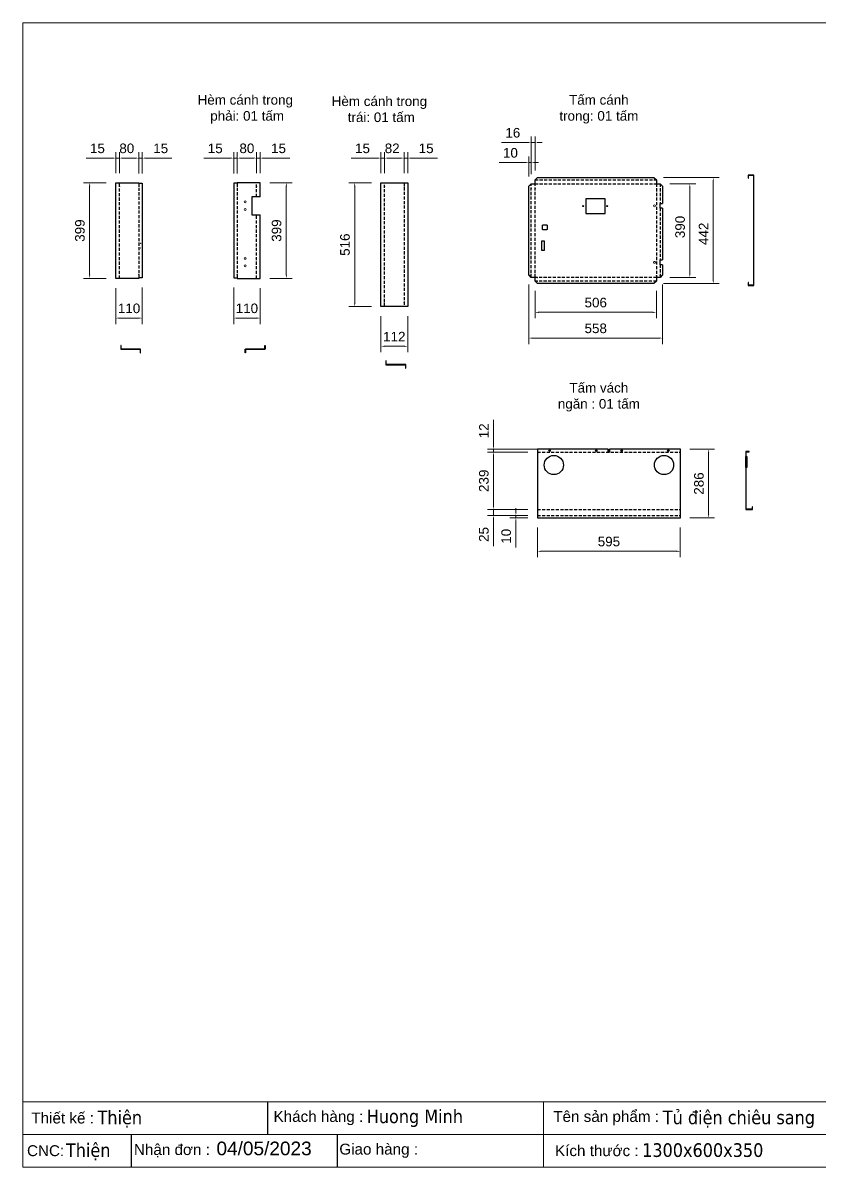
# Model space of a CAD drawing. Header units: millimetres. Extents: x 0 to 6743, y 0 to 4768.
# Drawn here: x 0 to 3318, y 0 to 4768 of the extents above; entities that cross this region are included whole.
import ezdxf
from ezdxf.enums import TextEntityAlignment as Align

# ---------------------------------------------------------------- set-up
doc = ezdxf.new("R2010")
doc.units = ezdxf.units.MM
doc.linetypes.add('HIDDENX2', pattern=[19.05, 12.7, -6.35])
doc.layers.add('0 KHUNG KT01', color=7, linetype='Continuous')
doc.layers.add('DIM', color=253, linetype='Continuous')
doc.layers.add('0 TĂNG CỨNG', color=7, linetype='Continuous', lineweight=15)
doc.styles.add('Arial', font='arial.ttf')
doc.styles.add('Tahoma (Input Text)', font='tahoma.ttf')
doc.dimstyles.new('Thiện Dim-40', dxfattribs={"dimtxt": 40, "dimasz": 15, "dimexe": 25, "dimexo": 40, "dimgap": 20, "dimtad": 1, "dimdec": 0, "dimtxsty": 'Arial', "dimcen": 15, "dimclrd": 5, "dimclre": 5, "dimclrt": 3, "dimazin": 3, "dimtfac": 1, "dimtdec": 0, "dimtmove": 0, "dimatfit": 3, "dimldrblk": 'OBLIQUE', "dimlwd": 9, "dimlwe": 9})

# ---------------------------------------------------------------- blocks, each defined once
blk = doc.blocks.new('KHUNG KT1')
at = {"color": 7}
for p, q in [((7128, -4752), (0, -4752)), ((2294.1, -4752), (2294.1, -5040)), ((4848, -4896), (0, -4896))]:
    blk.add_line(p, q, dxfattribs=at)
blk.add_lwpolyline([(0, 0), (7128, 0), (7128, -5040), (0, -5040)], close=True, dxfattribs=at)
at = {"layer": '0 KHUNG KT01'}
for p, q in [((1077.9, -4752), (1077.9, -4896)), ((476.3, -4896), (476.3, -5040)), ((1385.1, -4896), (1385.1, -5040))]:
    blk.add_line(p, q, dxfattribs=at)
at = {"color": 2, "char_height": 48, "width": 2202.321, "attachment_point": 4, "style": 'Arial'}
for s, insert in [('  Tên sản phẩm :', (2299.1, -4824)), ('  Thiết kế :', (0, -4824)), ('  Khách hàng :', (1066.9, -4824)), ('  Nhận đơn :', (451.9, -4968)), ('  Giao hàng :', (1356.7, -4968)), ('CNC:', (18.2, -4968)), ('  Kích thước :', (2307, -4968))]:
    blk.add_mtext(s, dxfattribs=dict(at, insert=insert))
at = {"color": 1, "style": 'Tahoma (Input Text)', "flags": 8}
for tag, p in [('#03', (1514.7, -4846.3)), ('#01', (328.9, -4851.1)), ('#05', (2819, -4851.1)), ('#07', (4424, -4851.1)), ('#09', (5172.9, -4851.1)), ('#02', (189.8, -4995.1)), ('#04', (1755.3, -4995.1)), ('#06', (2727.8, -4995.1)), ('#08', (4382.7, -4995.1)), ('#10', (5172.9, -4995.1))]:
    blk.add_attdef(tag, p, '', height=60, dxfattribs=at)
blk.add_attdef('#11', text='', height=60, dxfattribs=at).set_placement((6996, -4961.6), align=Align.CENTER)
at = {"layer": '0 TĂNG CỨNG', "color": 1, "style": 'Arial'}
blk.add_attdef('#12', (852.8, -4987.6), '', height=60, dxfattribs=at)
blk = doc.blocks.new('*D23')
at = {"color": 5, "lineweight": 9, "transparency": 16777216}
for p, q in [((863.5, 4204.2), (754.7, 4204.2)), ((878.5, 4139.7), (878.5, 4229.2)), ((893.5, 4204.2), (878.5, 4204.2)), ((893.5, 4141.5), (893.5, 4229.2)), ((908.5, 4204.2), (923.5, 4204.2))]:
    blk.add_line(p, q, dxfattribs=at)
at = {"color": 5, "transparency": 16777216}
for points in [[(863.5, 4206.7), (863.5, 4201.7), (878.5, 4204.2)], [(908.5, 4206.7), (908.5, 4201.7), (893.5, 4204.2)]]:
    blk.add_solid(points, dxfattribs=at)
at = {"layer": 'Defpoints', "color": 0, "transparency": 16777216}
for p in [(878.5, 4204.2), (893.5, 4101.5), (878.5, 4099.7)]:
    blk.add_point(p, dxfattribs=at)
at = {"color": 3, "transparency": 16777216, "insert": (801.6, 4244.6), "char_height": 40, "attachment_point": 5, "style": 'Arial'}
blk.add_mtext('15', dxfattribs=at)
blk = doc.blocks.new('_Oblique')
at = {"color": 0, "linetype": 'ByBlock', "lineweight": -2}
blk.add_line((-0.5, -0.5), (0.5, 0.5), dxfattribs=at)
blk = doc.blocks.new('*D24')
at = {"color": 5, "lineweight": 9, "transparency": 16777216}
for p, q in [((863.5, 4204.2), (754.7, 4204.2)), ((878.5, 4139.7), (878.5, 4229.2)), ((893.5, 4204.2), (878.5, 4204.2)), ((893.5, 4141.5), (893.5, 4229.2)), ((908.5, 4204.2), (923.5, 4204.2))]:
    blk.add_line(p, q, dxfattribs=at)
at = {"color": 5, "transparency": 16777216}
for points in [[(863.5, 4206.7), (863.5, 4201.7), (878.5, 4204.2)], [(908.5, 4206.7), (908.5, 4201.7), (893.5, 4204.2)]]:
    blk.add_solid(points, dxfattribs=at)
at = {"layer": 'Defpoints', "color": 0, "transparency": 16777216}
for p in [(878.5, 4204.2), (893.5, 4101.5), (878.5, 4099.7)]:
    blk.add_point(p, dxfattribs=at)
at = {"color": 3, "transparency": 16777216, "insert": (801.6, 4244.6), "char_height": 40, "attachment_point": 5, "style": 'Arial'}
blk.add_mtext('15', dxfattribs=at)
blk = doc.blocks.new('*D25')
at = {"color": 5, "lineweight": 9, "transparency": 16777216}
for p, q in [((1028.5, 4101.5), (1122.8, 4101.5)), ((1097.8, 4086.5), (1097.8, 3717.9)), ((1028.5, 3702.9), (1122.8, 3702.9))]:
    blk.add_line(p, q, dxfattribs=at)
at = {"color": 5, "transparency": 16777216}
for points in [[(1095.3, 4086.5), (1100.3, 4086.5), (1097.8, 4101.5)], [(1095.3, 3717.9), (1100.3, 3717.9), (1097.8, 3702.9)]]:
    blk.add_solid(points, dxfattribs=at)
at = {"layer": 'Defpoints', "color": 0, "transparency": 16777216}
for p in [(988.5, 4101.5), (988.5, 3702.9), (1097.8, 3702.9)]:
    blk.add_point(p, dxfattribs=at)
at = {"color": 3, "transparency": 16777216, "insert": (1057.3, 3902.2), "char_height": 40, "attachment_point": 5, "rotation": 90, "style": 'Arial'}
blk.add_mtext('399', dxfattribs=at)
blk = doc.blocks.new('*D26')
at = {"color": 5, "lineweight": 9, "transparency": 16777216}
for p, q in [((878.5, 3664.7), (878.5, 3512.6)), ((988.5, 3662.9), (988.5, 3512.6)), ((893.5, 3537.6), (973.5, 3537.6))]:
    blk.add_line(p, q, dxfattribs=at)
at = {"color": 5, "transparency": 16777216}
for points in [[(893.5, 3540.1), (893.5, 3535.1), (878.5, 3537.6)], [(973.5, 3540.1), (973.5, 3535.1), (988.5, 3537.6)]]:
    blk.add_solid(points, dxfattribs=at)
at = {"layer": 'Defpoints', "color": 0, "transparency": 16777216}
for p in [(878.5, 3704.7), (988.5, 3702.9), (988.5, 3537.6)]:
    blk.add_point(p, dxfattribs=at)
at = {"color": 3, "transparency": 16777216, "insert": (933.5, 3578), "char_height": 40, "attachment_point": 5, "style": 'Arial'}
blk.add_mtext('110', dxfattribs=at)
blk = doc.blocks.new('*D27')
at = {"layer": '0 TĂNG CỨNG', "color": 5, "lineweight": 9, "transparency": 16777216}
for p, q in [((893.5, 4139.7), (893.5, 4229.2)), ((908.5, 4204.2), (958.5, 4204.2)), ((973.5, 4141.5), (973.5, 4229.2))]:
    blk.add_line(p, q, dxfattribs=at)
at = {"layer": '0 TĂNG CỨNG', "color": 5, "transparency": 16777216}
for points in [[(908.5, 4206.7), (908.5, 4201.7), (893.5, 4204.2)], [(958.5, 4206.7), (958.5, 4201.7), (973.5, 4204.2)]]:
    blk.add_solid(points, dxfattribs=at)
at = {"layer": 'Defpoints', "color": 0, "transparency": 16777216}
for p in [(973.5, 4204.2), (973.5, 4101.5), (893.5, 4099.7)]:
    blk.add_point(p, dxfattribs=at)
at = {"layer": '0 TĂNG CỨNG', "color": 3, "transparency": 16777216, "insert": (933.5, 4244.7), "char_height": 40, "attachment_point": 5, "style": 'Arial'}
blk.add_mtext('80', dxfattribs=at)
blk = doc.blocks.new('*D28')
at = {"color": 5, "lineweight": 9, "transparency": 16777216}
for p, q in [((958.5, 4204.2), (943.5, 4204.2)), ((973.5, 4141.5), (973.5, 4229.2)), ((973.5, 4204.2), (988.5, 4204.2)), ((988.5, 4141.5), (988.5, 4229.2)), ((1003.5, 4204.2), (1112.3, 4204.2))]:
    blk.add_line(p, q, dxfattribs=at)
at = {"color": 5, "transparency": 16777216}
for points in [[(958.5, 4206.7), (958.5, 4201.7), (973.5, 4204.2)], [(1003.5, 4206.7), (1003.5, 4201.7), (988.5, 4204.2)]]:
    blk.add_solid(points, dxfattribs=at)
at = {"layer": 'Defpoints', "color": 0, "transparency": 16777216}
for p in [(988.5, 4204.2), (973.5, 4101.5), (988.5, 4101.5)]:
    blk.add_point(p, dxfattribs=at)
at = {"color": 3, "transparency": 16777216, "insert": (1065.4, 4244.7), "char_height": 40, "attachment_point": 5, "style": 'Arial'}
blk.add_mtext('15', dxfattribs=at)
blk = doc.blocks.new('*D29')
at = {"color": 5, "lineweight": 9, "transparency": 16777216}
for p, q in [((467.5, 4204.2), (452.5, 4204.2)), ((482.5, 4141.5), (482.5, 4229.2)), ((482.5, 4204.2), (497.5, 4204.2)), ((497.5, 4139.7), (497.5, 4229.2)), ((512.5, 4204.2), (621.4, 4204.2))]:
    blk.add_line(p, q, dxfattribs=at)
at = {"color": 5, "transparency": 16777216}
for points in [[(467.5, 4206.7), (467.5, 4201.7), (482.5, 4204.2)], [(512.5, 4206.7), (512.5, 4201.7), (497.5, 4204.2)]]:
    blk.add_solid(points, dxfattribs=at)
at = {"layer": 'Defpoints', "color": 0, "transparency": 16777216}
for p in [(497.5, 4204.2), (482.5, 4101.5), (497.5, 4099.7)]:
    blk.add_point(p, dxfattribs=at)
at = {"color": 3, "transparency": 16777216, "insert": (574.4, 4244.6), "char_height": 40, "attachment_point": 5, "style": 'Arial'}
blk.add_mtext('15', dxfattribs=at)
blk = doc.blocks.new('*D30')
at = {"color": 5, "lineweight": 9, "transparency": 16777216}
for p, q in [((467.5, 4204.2), (452.5, 4204.2)), ((482.5, 4141.5), (482.5, 4229.2)), ((482.5, 4204.2), (497.5, 4204.2)), ((497.5, 4139.7), (497.5, 4229.2)), ((512.5, 4204.2), (621.4, 4204.2))]:
    blk.add_line(p, q, dxfattribs=at)
at = {"color": 5, "transparency": 16777216}
for points in [[(467.5, 4206.7), (467.5, 4201.7), (482.5, 4204.2)], [(512.5, 4206.7), (512.5, 4201.7), (497.5, 4204.2)]]:
    blk.add_solid(points, dxfattribs=at)
at = {"layer": 'Defpoints', "color": 0, "transparency": 16777216}
for p in [(497.5, 4204.2), (482.5, 4101.5), (497.5, 4099.7)]:
    blk.add_point(p, dxfattribs=at)
at = {"color": 3, "transparency": 16777216, "insert": (574.4, 4244.6), "char_height": 40, "attachment_point": 5, "style": 'Arial'}
blk.add_mtext('15', dxfattribs=at)
blk = doc.blocks.new('*D31')
at = {"color": 5, "lineweight": 9, "transparency": 16777216}
for p, q in [((347.5, 4101.5), (253.3, 4101.5)), ((278.3, 4086.5), (278.3, 3717.9)), ((347.5, 3702.9), (253.3, 3702.9))]:
    blk.add_line(p, q, dxfattribs=at)
at = {"color": 5, "transparency": 16777216}
for points in [[(275.8, 4086.5), (280.8, 4086.5), (278.3, 4101.5)], [(275.8, 3717.9), (280.8, 3717.9), (278.3, 3702.9)]]:
    blk.add_solid(points, dxfattribs=at)
at = {"layer": 'Defpoints', "color": 0, "transparency": 16777216}
for p in [(387.5, 4101.5), (278.3, 3702.9), (387.5, 3702.9)]:
    blk.add_point(p, dxfattribs=at)
at = {"color": 3, "transparency": 16777216, "insert": (237.8, 3902.2), "char_height": 40, "attachment_point": 5, "rotation": 90, "style": 'Arial'}
blk.add_mtext('399', dxfattribs=at)
blk = doc.blocks.new('*D32')
at = {"color": 5, "lineweight": 9, "transparency": 16777216}
for p, q in [((387.5, 3662.9), (387.5, 3512.6)), ((497.5, 3664.7), (497.5, 3512.6)), ((482.5, 3537.6), (402.5, 3537.6))]:
    blk.add_line(p, q, dxfattribs=at)
at = {"color": 5, "transparency": 16777216}
for points in [[(402.5, 3540.1), (402.5, 3535.1), (387.5, 3537.6)], [(482.5, 3540.1), (482.5, 3535.1), (497.5, 3537.6)]]:
    blk.add_solid(points, dxfattribs=at)
at = {"layer": 'Defpoints', "color": 0, "transparency": 16777216}
for p in [(387.5, 3702.9), (497.5, 3704.7), (387.5, 3537.6)]:
    blk.add_point(p, dxfattribs=at)
at = {"color": 3, "transparency": 16777216, "insert": (442.5, 3578), "char_height": 40, "attachment_point": 5, "style": 'Arial'}
blk.add_mtext('110', dxfattribs=at)
blk = doc.blocks.new('*D33')
at = {"layer": '0 TĂNG CỨNG', "color": 5, "lineweight": 9, "transparency": 16777216}
for p, q in [((402.5, 4141.5), (402.5, 4229.2)), ((467.5, 4204.2), (417.5, 4204.2)), ((482.5, 4139.7), (482.5, 4229.2))]:
    blk.add_line(p, q, dxfattribs=at)
at = {"layer": '0 TĂNG CỨNG', "color": 5, "transparency": 16777216}
for points in [[(417.5, 4206.7), (417.5, 4201.7), (402.5, 4204.2)], [(467.5, 4206.7), (467.5, 4201.7), (482.5, 4204.2)]]:
    blk.add_solid(points, dxfattribs=at)
at = {"layer": 'Defpoints', "color": 0, "transparency": 16777216}
for p in [(402.5, 4204.2), (402.5, 4101.5), (482.5, 4099.7)]:
    blk.add_point(p, dxfattribs=at)
at = {"layer": '0 TĂNG CỨNG', "color": 3, "transparency": 16777216, "insert": (433, 4244.7), "char_height": 40, "attachment_point": 5, "style": 'Arial'}
blk.add_mtext('80', dxfattribs=at)
blk = doc.blocks.new('*D34')
at = {"color": 5, "lineweight": 9, "transparency": 16777216}
for p, q in [((372.5, 4204.2), (263.7, 4204.2)), ((387.5, 4141.5), (387.5, 4229.2)), ((402.5, 4204.2), (387.5, 4204.2)), ((402.5, 4141.5), (402.5, 4229.2)), ((417.5, 4204.2), (432.5, 4204.2))]:
    blk.add_line(p, q, dxfattribs=at)
at = {"color": 5, "transparency": 16777216}
for points in [[(372.5, 4206.7), (372.5, 4201.7), (387.5, 4204.2)], [(417.5, 4206.7), (417.5, 4201.7), (402.5, 4204.2)]]:
    blk.add_solid(points, dxfattribs=at)
at = {"layer": 'Defpoints', "color": 0, "transparency": 16777216}
for p in [(387.5, 4204.2), (387.5, 4101.5), (402.5, 4101.5)]:
    blk.add_point(p, dxfattribs=at)
at = {"color": 3, "transparency": 16777216, "insert": (310.6, 4244.7), "char_height": 40, "attachment_point": 5, "style": 'Arial'}
blk.add_mtext('15', dxfattribs=at)
blk = doc.blocks.new('*D35')
at = {"color": 5, "lineweight": 9, "transparency": 16777216}
for p, q in [((1573.6, 4204.2), (1558.6, 4204.2)), ((1588.6, 4141.5), (1588.6, 4229.2)), ((1588.6, 4204.2), (1603.6, 4204.2)), ((1603.6, 4141.5), (1603.6, 4229.2)), ((1618.6, 4204.2), (1727.4, 4204.2))]:
    blk.add_line(p, q, dxfattribs=at)
at = {"color": 5, "transparency": 16777216}
for points in [[(1573.6, 4206.7), (1573.6, 4201.7), (1588.6, 4204.2)], [(1618.6, 4206.7), (1618.6, 4201.7), (1603.6, 4204.2)]]:
    blk.add_solid(points, dxfattribs=at)
at = {"layer": 'Defpoints', "color": 0, "transparency": 16777216}
for p in [(1603.6, 4204.2), (1588.6, 4101.5), (1603.6, 4101.5)]:
    blk.add_point(p, dxfattribs=at)
at = {"color": 3, "transparency": 16777216, "insert": (1680.5, 4244.6), "char_height": 40, "attachment_point": 5, "style": 'Arial'}
blk.add_mtext('15', dxfattribs=at)
blk = doc.blocks.new('*D36')
at = {"color": 5, "lineweight": 9, "transparency": 16777216}
for p, q in [((1573.6, 4204.2), (1558.6, 4204.2)), ((1588.6, 4141.5), (1588.6, 4229.2)), ((1588.6, 4204.2), (1603.6, 4204.2)), ((1603.6, 4141.5), (1603.6, 4229.2)), ((1618.6, 4204.2), (1727.4, 4204.2))]:
    blk.add_line(p, q, dxfattribs=at)
at = {"color": 5, "transparency": 16777216}
for points in [[(1573.6, 4206.7), (1573.6, 4201.7), (1588.6, 4204.2)], [(1618.6, 4206.7), (1618.6, 4201.7), (1603.6, 4204.2)]]:
    blk.add_solid(points, dxfattribs=at)
at = {"layer": 'Defpoints', "color": 0, "transparency": 16777216}
for p in [(1603.6, 4204.2), (1588.6, 4101.5), (1603.6, 4101.5)]:
    blk.add_point(p, dxfattribs=at)
at = {"color": 3, "transparency": 16777216, "insert": (1680.5, 4244.6), "char_height": 40, "attachment_point": 5, "style": 'Arial'}
blk.add_mtext('15', dxfattribs=at)
blk = doc.blocks.new('*D37')
at = {"color": 5, "lineweight": 9, "transparency": 16777216}
for p, q in [((1452.1, 4101.5), (1357.8, 4101.5)), ((1382.8, 4086.5), (1382.8, 3600.5)), ((1452.1, 3585.5), (1357.8, 3585.5))]:
    blk.add_line(p, q, dxfattribs=at)
at = {"color": 5, "transparency": 16777216}
for points in [[(1380.3, 4086.5), (1385.3, 4086.5), (1382.8, 4101.5)], [(1380.3, 3600.5), (1385.3, 3600.5), (1382.8, 3585.5)]]:
    blk.add_solid(points, dxfattribs=at)
at = {"layer": 'Defpoints', "color": 0, "transparency": 16777216}
for p in [(1492.1, 4101.5), (1382.8, 3585.5), (1492.1, 3585.5)]:
    blk.add_point(p, dxfattribs=at)
at = {"color": 3, "transparency": 16777216, "insert": (1342.4, 3843.5), "char_height": 40, "attachment_point": 5, "rotation": 90, "style": 'Arial'}
blk.add_mtext('516', dxfattribs=at)
blk = doc.blocks.new('*D38')
at = {"color": 5, "lineweight": 9, "transparency": 16777216}
for p, q in [((1492.1, 3545.5), (1492.1, 3395.2)), ((1603.6, 3545.5), (1603.6, 3395.2)), ((1588.6, 3420.2), (1507.1, 3420.2))]:
    blk.add_line(p, q, dxfattribs=at)
at = {"color": 5, "transparency": 16777216}
for points in [[(1507.1, 3422.7), (1507.1, 3417.7), (1492.1, 3420.2)], [(1588.6, 3422.7), (1588.6, 3417.7), (1603.6, 3420.2)]]:
    blk.add_solid(points, dxfattribs=at)
at = {"layer": 'Defpoints', "color": 0, "transparency": 16777216}
for p in [(1492.1, 3585.5), (1603.6, 3585.5), (1492.1, 3420.2)]:
    blk.add_point(p, dxfattribs=at)
at = {"color": 3, "transparency": 16777216, "insert": (1547.8, 3460.3), "char_height": 40, "attachment_point": 5, "style": 'Arial'}
blk.add_mtext('112', dxfattribs=at)
blk = doc.blocks.new('*D39')
at = {"layer": '0 TĂNG CỨNG', "color": 5, "lineweight": 9, "transparency": 16777216}
for p, q in [((1507.1, 4141.5), (1507.1, 4229.2)), ((1573.6, 4204.2), (1522.1, 4204.2)), ((1588.6, 4141.5), (1588.6, 4229.2))]:
    blk.add_line(p, q, dxfattribs=at)
at = {"layer": '0 TĂNG CỨNG', "color": 5, "transparency": 16777216}
for points in [[(1522.1, 4206.7), (1522.1, 4201.7), (1507.1, 4204.2)], [(1573.6, 4206.7), (1573.6, 4201.7), (1588.6, 4204.2)]]:
    blk.add_solid(points, dxfattribs=at)
at = {"layer": 'Defpoints', "color": 0, "transparency": 16777216}
for p in [(1507.1, 4204.2), (1507.1, 4101.5), (1588.6, 4101.5)]:
    blk.add_point(p, dxfattribs=at)
at = {"layer": '0 TĂNG CỨNG', "color": 3, "transparency": 16777216, "insert": (1539, 4244.7), "char_height": 40, "attachment_point": 5, "style": 'Arial'}
blk.add_mtext('82', dxfattribs=at)
blk = doc.blocks.new('*D40')
at = {"color": 5, "lineweight": 9, "transparency": 16777216}
for p, q in [((1477.1, 4204.2), (1368.2, 4204.2)), ((1492.1, 4141.5), (1492.1, 4229.2)), ((1507.1, 4204.2), (1492.1, 4204.2)), ((1507.1, 4141.5), (1507.1, 4229.2)), ((1522.1, 4204.2), (1537.1, 4204.2))]:
    blk.add_line(p, q, dxfattribs=at)
at = {"color": 5, "transparency": 16777216}
for points in [[(1477.1, 4206.7), (1477.1, 4201.7), (1492.1, 4204.2)], [(1522.1, 4206.7), (1522.1, 4201.7), (1507.1, 4204.2)]]:
    blk.add_solid(points, dxfattribs=at)
at = {"layer": 'Defpoints', "color": 0, "transparency": 16777216}
for p in [(1492.1, 4204.2), (1492.1, 4101.5), (1507.1, 4101.5)]:
    blk.add_point(p, dxfattribs=at)
at = {"color": 3, "transparency": 16777216, "insert": (1415.2, 4244.7), "char_height": 40, "attachment_point": 5, "style": 'Arial'}
blk.add_mtext('15', dxfattribs=at)
blk = doc.blocks.new('*D41')
at = {"layer": 'Defpoints', "color": 0, "transparency": 16777216}
for p in [(2108.4, 4185.6), (2108.4, 4087), (2118.4, 4097)]:
    blk.add_point(p, dxfattribs=at)
at = {"layer": 'DIM', "color": 5, "lineweight": 9, "transparency": 16777216}
for p, q in [((2108.4, 4127), (2108.4, 4210.6)), ((2118.4, 4137), (2118.4, 4210.6)), ((2093.4, 4185.6), (1985, 4185.6)), ((2118.4, 4185.6), (2108.4, 4185.6)), ((2133.4, 4185.6), (2148.4, 4185.6))]:
    blk.add_line(p, q, dxfattribs=at)
at = {"layer": 'DIM', "color": 5, "transparency": 16777216}
for points in [[(2093.4, 4188.1), (2093.4, 4183.1), (2108.4, 4185.6)], [(2133.4, 4188.1), (2133.4, 4183.1), (2118.4, 4185.6)]]:
    blk.add_solid(points, dxfattribs=at)
at = {"layer": 'DIM', "color": 3, "transparency": 16777216, "insert": (2031.7, 4226), "char_height": 40, "attachment_point": 5, "style": 'Arial'}
blk.add_mtext('10', dxfattribs=at)
blk = doc.blocks.new('*D42')
at = {"layer": 'Defpoints', "color": 0, "transparency": 16777216}
for p in [(2118.4, 4269.2), (2134.4, 4113), (2118.4, 4097)]:
    blk.add_point(p, dxfattribs=at)
at = {"layer": 'DIM', "color": 5, "lineweight": 9, "transparency": 16777216}
for p, q in [((2118.4, 4137), (2118.4, 4294.2)), ((2134.4, 4153), (2134.4, 4294.2)), ((2103.4, 4269.2), (1994.9, 4269.2)), ((2134.4, 4269.2), (2118.4, 4269.2)), ((2149.4, 4269.2), (2164.4, 4269.2))]:
    blk.add_line(p, q, dxfattribs=at)
at = {"layer": 'DIM', "color": 5, "transparency": 16777216}
for points in [[(2103.4, 4271.7), (2103.4, 4266.7), (2118.4, 4269.2)], [(2149.4, 4271.7), (2149.4, 4266.7), (2134.4, 4269.2)]]:
    blk.add_solid(points, dxfattribs=at)
at = {"layer": 'DIM', "color": 3, "transparency": 16777216, "insert": (2041.7, 4309.6), "char_height": 40, "attachment_point": 5, "style": 'Arial'}
blk.add_mtext('16', dxfattribs=at)
blk = doc.blocks.new('*D43')
at = {"color": 5, "lineweight": 9, "ltscale": 3, "transparency": 16777216}
for p, q in [((2108.4, 3677.4), (2108.4, 3429.3)), ((2665.9, 3677.4), (2665.9, 3429.3)), ((2123.4, 3454.3), (2650.9, 3454.3))]:
    blk.add_line(p, q, dxfattribs=at)
at = {"color": 5, "ltscale": 3, "transparency": 16777216}
for points in [[(2123.4, 3456.8), (2123.4, 3451.8), (2108.4, 3454.3)], [(2650.9, 3456.8), (2650.9, 3451.8), (2665.9, 3454.3)]]:
    blk.add_solid(points, dxfattribs=at)
at = {"layer": 'Defpoints', "color": 0, "ltscale": 3, "transparency": 16777216}
for p in [(2108.4, 3717.4), (2665.9, 3717.4), (2665.9, 3454.3)]:
    blk.add_point(p, dxfattribs=at)
at = {"color": 3, "ltscale": 3, "transparency": 16777216, "insert": (2387.2, 3494.7), "char_height": 40, "attachment_point": 5, "style": 'Arial'}
blk.add_mtext('558', dxfattribs=at)
blk = doc.blocks.new('*D44')
at = {"layer": '0 TĂNG CỨNG', "color": 5, "lineweight": 9, "transparency": 16777216}
for p, q in [((2134.4, 3651.4), (2134.4, 3536.6)), ((2639.9, 3651.4), (2639.9, 3536.6)), ((2149.4, 3561.6), (2624.9, 3561.6))]:
    blk.add_line(p, q, dxfattribs=at)
at = {"layer": '0 TĂNG CỨNG', "color": 5, "transparency": 16777216}
for points in [[(2149.4, 3564.1), (2149.4, 3559.1), (2134.4, 3561.6)], [(2624.9, 3564.1), (2624.9, 3559.1), (2639.9, 3561.6)]]:
    blk.add_solid(points, dxfattribs=at)
at = {"layer": 'Defpoints', "color": 0, "transparency": 16777216}
for p in [(2134.4, 3691.4), (2639.9, 3691.4), (2639.9, 3561.6)]:
    blk.add_point(p, dxfattribs=at)
at = {"layer": '0 TĂNG CỨNG', "color": 3, "transparency": 16777216, "insert": (2387.2, 3602), "char_height": 40, "attachment_point": 5, "style": 'Arial'}
blk.add_mtext('506', dxfattribs=at)
blk = doc.blocks.new('*D45')
at = {"layer": '0 TĂNG CỨNG', "color": 5, "lineweight": 9, "transparency": 16777216}
for p, q in [((2695.9, 4097), (2804.3, 4097)), ((2779.3, 3722.4), (2779.3, 4082)), ((2695.9, 3707.4), (2804.3, 3707.4))]:
    blk.add_line(p, q, dxfattribs=at)
at = {"layer": '0 TĂNG CỨNG', "color": 5, "transparency": 16777216}
for points in [[(2776.8, 4082), (2781.8, 4082), (2779.3, 4097)], [(2776.8, 3722.4), (2781.8, 3722.4), (2779.3, 3707.4)]]:
    blk.add_solid(points, dxfattribs=at)
at = {"layer": 'Defpoints', "color": 0, "transparency": 16777216}
for p in [(2655.9, 4097), (2779.3, 4097), (2655.9, 3707.4)]:
    blk.add_point(p, dxfattribs=at)
at = {"layer": '0 TĂNG CỨNG', "color": 3, "transparency": 16777216, "insert": (2738.8, 3917.2), "char_height": 40, "attachment_point": 5, "rotation": 90, "style": 'Arial'}
blk.add_mtext('390', dxfattribs=at)
blk = doc.blocks.new('*D46')
at = {"layer": '0 TĂNG CỨNG', "color": 5, "lineweight": 9, "transparency": 16777216}
for p, q in [((2669.9, 4123), (2901.8, 4123)), ((2876.8, 4108), (2876.8, 3696.4)), ((2669.9, 3681.4), (2901.8, 3681.4))]:
    blk.add_line(p, q, dxfattribs=at)
at = {"layer": '0 TĂNG CỨNG', "color": 5, "transparency": 16777216}
for points in [[(2874.3, 4108), (2879.3, 4108), (2876.8, 4123)], [(2874.3, 3696.4), (2879.3, 3696.4), (2876.8, 3681.4)]]:
    blk.add_solid(points, dxfattribs=at)
at = {"layer": 'Defpoints', "color": 0, "transparency": 16777216}
for p in [(2629.9, 4123), (2629.9, 3681.4), (2876.8, 3681.4)]:
    blk.add_point(p, dxfattribs=at)
at = {"layer": '0 TĂNG CỨNG', "color": 3, "transparency": 16777216, "insert": (2836.7, 3888.8), "char_height": 40, "attachment_point": 5, "rotation": 90, "style": 'Arial'}
blk.add_mtext('442', dxfattribs=at)
blk = doc.blocks.new('*D47')
at = {"color": 5, "lineweight": 9, "transparency": 16777216}
for p, q in [((1961.4, 3006.2), (1961.4, 3114.3)), ((2399.2, 2991.2), (1936.4, 2991.2)), ((2104.7, 2979.2), (1936.4, 2979.2)), ((1961.4, 2979.2), (1961.4, 2991.2)), ((1961.4, 2964.2), (1961.4, 2949.2))]:
    blk.add_line(p, q, dxfattribs=at)
at = {"color": 5, "transparency": 16777216}
for points in [[(1958.9, 3006.2), (1963.9, 3006.2), (1961.4, 2991.2)], [(1958.9, 2964.2), (1963.9, 2964.2), (1961.4, 2979.2)]]:
    blk.add_solid(points, dxfattribs=at)
at = {"layer": 'Defpoints', "color": 0, "transparency": 16777216}
for p in [(1961.4, 2991.2), (2144.7, 2979.2), (2439.2, 2991.2)]:
    blk.add_point(p, dxfattribs=at)
at = {"color": 3, "transparency": 16777216, "insert": (1921.3, 3067.8), "char_height": 40, "attachment_point": 5, "rotation": 90, "style": 'Arial'}
blk.add_mtext('12', dxfattribs=at)
blk = doc.blocks.new('*D48')
at = {"color": 5, "lineweight": 9, "transparency": 16777216}
for p, q in [((2104.7, 2979.2), (1936.4, 2979.2)), ((1961.4, 2755.2), (1961.4, 2964.2)), ((2104.7, 2740.2), (1936.4, 2740.2))]:
    blk.add_line(p, q, dxfattribs=at)
at = {"color": 5, "transparency": 16777216}
for points in [[(1958.9, 2964.2), (1963.9, 2964.2), (1961.4, 2979.2)], [(1958.9, 2755.2), (1963.9, 2755.2), (1961.4, 2740.2)]]:
    blk.add_solid(points, dxfattribs=at)
at = {"layer": 'Defpoints', "color": 0, "transparency": 16777216}
for p in [(1961.4, 2979.2), (2144.7, 2979.2), (2144.7, 2740.2)]:
    blk.add_point(p, dxfattribs=at)
at = {"color": 3, "transparency": 16777216, "insert": (1921, 2859.7), "char_height": 40, "attachment_point": 5, "rotation": 90, "style": 'Arial'}
blk.add_mtext('239', dxfattribs=at)
blk = doc.blocks.new('*D49')
at = {"color": 5, "lineweight": 9, "transparency": 16777216}
for p, q in [((1961.4, 2755.2), (1961.4, 2770.2)), ((2104.7, 2740.2), (1936.4, 2740.2)), ((1961.4, 2740.2), (1961.4, 2715.2)), ((2104.7, 2715.2), (1936.4, 2715.2)), ((1961.4, 2700.2), (1961.4, 2586.9))]:
    blk.add_line(p, q, dxfattribs=at)
at = {"color": 5, "transparency": 16777216}
for points in [[(1958.9, 2755.2), (1963.9, 2755.2), (1961.4, 2740.2)], [(1958.9, 2700.2), (1963.9, 2700.2), (1961.4, 2715.2)]]:
    blk.add_solid(points, dxfattribs=at)
at = {"layer": 'Defpoints', "color": 0, "transparency": 16777216}
for p in [(2144.7, 2740.2), (1961.4, 2715.2), (2144.7, 2715.2)]:
    blk.add_point(p, dxfattribs=at)
at = {"color": 3, "transparency": 16777216, "insert": (1921, 2636.1), "char_height": 40, "attachment_point": 5, "rotation": 90, "style": 'Arial'}
blk.add_mtext('25', dxfattribs=at)
blk = doc.blocks.new('*D50')
at = {"color": 5, "lineweight": 9, "transparency": 16777216}
for p, q in [((2144.7, 2665.2), (2144.7, 2540.9)), ((2739.7, 2665.2), (2739.7, 2540.9)), ((2159.7, 2565.9), (2724.7, 2565.9))]:
    blk.add_line(p, q, dxfattribs=at)
at = {"color": 5, "transparency": 16777216}
for points in [[(2159.7, 2568.4), (2159.7, 2563.4), (2144.7, 2565.9)], [(2724.7, 2568.4), (2724.7, 2563.4), (2739.7, 2565.9)]]:
    blk.add_solid(points, dxfattribs=at)
at = {"layer": 'Defpoints', "color": 0, "transparency": 16777216}
for p in [(2144.7, 2705.2), (2739.7, 2705.2), (2739.7, 2565.9)]:
    blk.add_point(p, dxfattribs=at)
at = {"color": 3, "transparency": 16777216, "insert": (2442.2, 2606.3), "char_height": 40, "attachment_point": 5, "style": 'Arial'}
blk.add_mtext('595', dxfattribs=at)
blk = doc.blocks.new('*D51')
at = {"color": 5, "lineweight": 9, "transparency": 16777216}
for p, q in [((2779.7, 2991.2), (2882.7, 2991.2)), ((2857.7, 2720.2), (2857.7, 2976.2)), ((2779.7, 2705.2), (2882.7, 2705.2))]:
    blk.add_line(p, q, dxfattribs=at)
at = {"color": 5, "transparency": 16777216}
for points in [[(2855.2, 2976.2), (2860.2, 2976.2), (2857.7, 2991.2)], [(2855.2, 2720.2), (2860.2, 2720.2), (2857.7, 2705.2)]]:
    blk.add_solid(points, dxfattribs=at)
at = {"layer": 'Defpoints', "color": 0, "transparency": 16777216}
for p in [(2739.7, 2991.2), (2857.7, 2991.2), (2739.7, 2705.2)]:
    blk.add_point(p, dxfattribs=at)
at = {"color": 3, "transparency": 16777216, "insert": (2817.3, 2848.2), "char_height": 40, "attachment_point": 5, "rotation": 90, "style": 'Arial'}
blk.add_mtext('286', dxfattribs=at)
blk = doc.blocks.new('*D52')
at = {"color": 5, "lineweight": 9, "transparency": 16777216}
for p, q in [((2054.5, 2730.2), (2054.5, 2745.2)), ((2104.7, 2715.2), (2029.5, 2715.2)), ((2104.7, 2705.2), (2029.5, 2705.2)), ((2054.5, 2715.2), (2054.5, 2705.2)), ((2054.5, 2690.2), (2054.5, 2581.8))]:
    blk.add_line(p, q, dxfattribs=at)
at = {"color": 5, "transparency": 16777216}
for points in [[(2052, 2730.2), (2057, 2730.2), (2054.5, 2715.2)], [(2052, 2690.2), (2057, 2690.2), (2054.5, 2705.2)]]:
    blk.add_solid(points, dxfattribs=at)
at = {"layer": 'Defpoints', "color": 0, "transparency": 16777216}
for p in [(2054.5, 2705.2), (2144.7, 2715.2), (2144.7, 2705.2)]:
    blk.add_point(p, dxfattribs=at)
at = {"color": 3, "transparency": 16777216, "insert": (2014.1, 2628.5), "char_height": 40, "attachment_point": 5, "rotation": 90, "style": 'Arial'}
blk.add_mtext('10', dxfattribs=at)

msp = doc.modelspace()

# ---------------------------------------------------------------- linework, layer by layer
at = {"linetype": 'HIDDENX2'}
for p, q in [((402.533, 3702.925), (402.533, 4101.525)), ((973.5, 4042.925), (973.5, 4101.525)), ((1507.071, 3585.525), (1507.071, 4101.525)), ((1588.571, 4101.525), (1588.571, 3585.525)), ((482.533, 4099.725), (482.533, 3704.725)), ((893.5, 4099.725), (893.5, 3704.725)), ((973.5, 3702.925), (973.5, 3967.925)), ((2144.718, 2979.192), (2739.718, 2979.192)), ((2144.718, 2740.192), (2739.718, 2740.192)), ((2144.718, 2715.192), (2739.718, 2715.192))]:
    msp.add_line(p, q, dxfattribs=at)
at = {"color": 1}
for p, q in [((2144.415, 4113.025), (2145.415, 4113.025)), ((2184.415, 4113.025), (2185.415, 4113.025)), ((2629.915, 4113.025), (2628.915, 4113.025)), ((402.533, 4087.087), (402.533, 4086.087)), ((482.533, 4085.287), (482.533, 4084.287)), ((893.5, 4085.287), (893.5, 4084.287)), ((973.5, 4087.087), (973.5, 4086.087)), ((1507.071, 4087.087), (1507.071, 4086.087)), ((1588.571, 4085.287), (1588.571, 4084.287)), ((2118.415, 4079.17), (2118.415, 4078.17)), ((2134.415, 4079.17), (2134.415, 4078.17)), ((2144.415, 4097.025), (2145.415, 4097.025)), ((2184.415, 4097.025), (2185.415, 4097.025)), ((2629.915, 4097.025), (2628.915, 4097.025)), ((2639.915, 4079.17), (2639.915, 4078.17)), ((2655.915, 4079.17), (2655.915, 4078.17)), ((482.533, 3719.164), (482.533, 3720.164)), ((893.5, 3719.164), (893.5, 3720.164)), ((2118.415, 3725.281), (2118.415, 3726.281)), ((2134.415, 3725.281), (2134.415, 3726.281)), ((402.533, 3717.364), (402.533, 3718.364)), ((973.5, 3717.364), (973.5, 3718.364)), ((2144.415, 3707.425), (2145.415, 3707.425)), ((2144.415, 3691.425), (2145.415, 3691.425)), ((2184.415, 3707.425), (2185.415, 3707.425)), ((2184.415, 3691.425), (2185.415, 3691.425)), ((2589.915, 3707.425), (2588.915, 3707.425)), ((2589.915, 3691.425), (2588.915, 3691.425)), ((2629.915, 3707.425), (2628.915, 3707.425)), ((2629.915, 3691.425), (2628.915, 3691.425)), ((2639.915, 3715.702), (2639.915, 3716.702)), ((2655.915, 3715.702), (2655.915, 3716.702)), ((1507.071, 3599.964), (1507.071, 3600.964)), ((1588.571, 3601.764), (1588.571, 3602.764)), ((2154.718, 2979.192), (2155.718, 2979.192)), ((2729.718, 2979.192), (2728.718, 2979.192)), ((2154.718, 2740.192), (2155.718, 2740.192)), ((2729.718, 2740.192), (2728.718, 2740.192)), ((2154.718, 2715.192), (2155.718, 2715.192)), ((2729.718, 2715.192), (2728.718, 2715.192))]:
    msp.add_line(p, q, dxfattribs=at)
for points in [[(387.533, 4101.525), (402.533, 4101.525), (402.533, 4101.525), (482.533, 4101.525), (482.533, 4099.725), (497.533, 4099.725), (497.533, 3704.725), (482.533, 3704.725), (482.533, 3702.925), (402.533, 3702.925), (402.533, 3702.925), (387.533, 3702.925), (387.533, 4101.525)], [(988.5, 4101.525), (973.5, 4101.525), (973.5, 4101.525), (893.5, 4101.525), (893.5, 4099.725), (878.5, 4099.725), (878.5, 3704.725), (893.5, 3704.725), (893.5, 3702.925), (973.5, 3702.925), (973.5, 3702.925), (988.5, 3702.925), (988.5, 3967.925)], [(988.5, 4042.925), (988.5, 4101.525)], [(1492.071, 4101.525), (1507.071, 4101.525), (1507.071, 4101.525), (1588.571, 4101.525), (1588.571, 4101.525), (1603.571, 4101.525), (1603.571, 3585.525), (1588.571, 3585.525), (1588.571, 3585.525), (1507.071, 3585.525), (1507.071, 3585.525), (1492.071, 3585.525), (1492.071, 4101.525)], [(2439.218, 2991.192), (2144.718, 2991.192), (2144.718, 2705.192), (2739.718, 2705.192), (2739.718, 2991.192), (2445.218, 2991.192)]]:
    msp.add_lwpolyline(points)
at = {"color": 7}
for points in [[(2665.915, 3759.976), (2665.915, 3717.425), (2655.915, 3707.425), (2639.915, 3707.425), (2639.915, 3691.425), (2629.915, 3681.425), (2144.415, 3681.425), (2134.415, 3691.425), (2134.415, 3707.425), (2118.415, 3707.425), (2108.415, 3717.425), (2108.415, 4087.025), (2118.415, 4097.025), (2134.415, 4097.025), (2134.415, 4113.025), (2144.415, 4123.025), (2629.915, 4123.025), (2639.915, 4113.025), (2639.915, 4097.025), (2655.915, 4097.025), (2665.915, 4087.025), (2665.915, 4015.425)], [(2665.915, 3995.425), (2665.915, 3779.976)]]:
    msp.add_lwpolyline(points, dxfattribs=at)
at = {"color": 7, "linetype": 'HIDDENX2'}
for points in [[(2134.415, 4113.025), (2639.915, 4113.025)], [(2118.415, 3707.425), (2118.415, 4097.025)], [(2655.915, 4097.025), (2655.915, 4015.425)], [(2655.915, 3995.425), (2655.915, 3777.847)], [(2655.915, 3759.976), (2655.915, 3707.425)], [(2639.915, 3691.425), (2134.415, 3691.425)]]:
    msp.add_lwpolyline(points, dxfattribs=at)
msp.add_lwpolyline([(2134.415, 4097.025), (2639.915, 4097.025), (2639.915, 3707.425), (2134.415, 3707.425)], close=True, dxfattribs=at)
at = {"color": 2}
for points in [[(988.5, 4042.925), (953.5, 4042.925), (953.5, 3967.925), (988.5, 3967.925)], [(2665.915, 3995.425), (2655.915, 3995.425), (2655.915, 4015.425), (2665.915, 4015.425)], [(2665.915, 3759.976), (2655.915, 3759.976), (2655.915, 3779.976), (2665.915, 3779.976)], [(2439.218, 2991.192), (2439.218, 2979.192), (2445.218, 2979.192), (2445.218, 2991.192)], [(2445.218, 2991.192), (2445.218, 2979.192), (2439.218, 2979.192), (2439.218, 2991.192)]]:
    msp.add_lwpolyline(points, dxfattribs=at)
for points in [[(2345.415, 3974.097), (2425.821, 3974.097), (2425.821, 4034.02), (2345.415, 4034.02)], [(2162.915, 3858.872), (2171.915, 3858.872), (2171.915, 3818.872), (2162.915, 3818.872)], [(3017.258, 2961.418), (3017.258, 2914.917), (3012.258, 2914.917), (3012.258, 2961.418)]]:
    msp.add_lwpolyline(points, close=True, dxfattribs=at)
msp.add_lwpolyline([(2182.165, 3905.639), (2167.665, 3905.639, -0.41421356), (2164.665, 3908.639), (2164.665, 3923.139, -0.41421356), (2167.665, 3926.139), (2182.165, 3926.139, -0.41421356), (2185.165, 3923.139), (2185.165, 3908.639, -0.41421356)], format="xyb", close=True, dxfattribs=at)
at = {"color": 252}
for points in [[(490.231, 3392.465), (490.231, 3408.665), (409.031, 3408.665), (409.031, 3423.665), (407.831, 3423.665), (407.831, 3407.465), (489.031, 3407.465), (489.031, 3392.465)], [(926.95, 3392.465), (926.95, 3408.665), (1008.15, 3408.665), (1008.15, 3423.665), (1009.35, 3423.665), (1009.35, 3407.465), (928.15, 3407.465), (928.15, 3392.465)], [(1596.268, 3328.498), (1596.268, 3344.698), (1513.568, 3344.698), (1513.568, 3359.698), (1512.368, 3359.698), (1512.368, 3343.498), (1595.068, 3343.498), (1595.068, 3328.498)]]:
    msp.add_lwpolyline(points, close=True, dxfattribs=at)
at = {"color": 7}
msp.add_lwpolyline([(3026.258, 2980.485), (3026.258, 2981.685), (3013.258, 2981.685), (3013.258, 2739.585), (3040.658, 2739.585), (3040.658, 2750.785), (3039.458, 2750.785), (3039.458, 2740.785), (3014.458, 2740.785), (3014.458, 2980.485)], close=True, dxfattribs=at)
at = {"color": 2}
for centre, radius in [((2335.415, 4004.097), 2), ((2435.415, 4004.097), 2), ((2212.534, 2925.225), 40), ((2194.718, 2985.221), 3), ((2389.218, 2985.221), 3), ((2495.218, 2985.221), 3), ((2671.902, 2925.225), 40), ((2689.718, 2985.221), 3)]:
    msp.add_circle(centre, radius, dxfattribs=at)
at = {"layer": '0 KHUNG KT01', "color": 1}
for p, q in [((490.033, 3848.872), (489.033, 3848.872)), ((490.033, 3828.872), (489.033, 3828.872)), ((489.533, 3849.372), (489.533, 3848.372)), ((489.533, 3828.372), (489.533, 3829.372))]:
    msp.add_line(p, q, dxfattribs=at)
at = {"layer": '0 KHUNG KT01'}
msp.add_lwpolyline([(3022.571, 3686.41), (3022.571, 3673.21), (3045.971, 3673.21), (3045.971, 4133.725), (3022.571, 4133.725), (3022.571, 4120.525), (3023.771, 4120.525), (3023.771, 4132.525), (3044.771, 4132.525), (3044.771, 3674.41), (3023.771, 3674.41), (3023.771, 3686.41)], close=True, dxfattribs=at)
at = {"layer": '0 TĂNG CỨNG', "color": 0}
for p, q in [((1603.571, 4101.525), (1588.571, 4101.525)), ((497.533, 4099.725), (482.533, 4099.725)), ((878.5, 4099.725), (893.5, 4099.725)), ((497.533, 3704.725), (482.533, 3704.725)), ((878.5, 3704.725), (893.5, 3704.725)), ((1603.571, 3585.525), (1588.571, 3585.525))]:
    msp.add_line(p, q, dxfattribs=at)
at = {"layer": '0 TĂNG CỨNG', "color": 2}
for centre in [(925.801, 4021.9), (2631.862, 4005.425), (925.801, 3990.4), (925.801, 3786.451), (2631.862, 3769.976), (925.801, 3754.951)]:
    msp.add_circle(centre, 4, dxfattribs=at)

# ---------------------------------------------------------------- block references
at = {"layer": '0 TĂNG CỨNG', "color": 1}
ref = msp.add_blockref('KHUNG KT1', (0, 4767.637), dxfattribs=dict(at, xscale=0.945959731199764, yscale=0.945959731201583, zscale=0.945959731182265))
ref.add_attrib('#12', '04/05/2023', (806.761, 49.563), dxfattribs={"color": 1, "height": 56.7576, "style": 'Arial'})
ref.add_attrib('#01', 'Thiện', (311.153, 178.729), dxfattribs={"layer": '0', "color": 1, "height": 56.7576, "style": 'Tahoma (Input Text)'})
ref.add_attrib('#03', 'Huong Minh', (1432.863, 183.21), dxfattribs={"layer": '0', "color": 1, "height": 56.7576, "style": 'Tahoma (Input Text)'})
ref.add_attrib('#05', 'Tủ điện chiêu sang', (2666.669, 178.729), dxfattribs={"layer": '0', "color": 1, "height": 56.75758, "style": 'Tahoma (Input Text)'})
ref.add_attrib('#06', '1300x600x350', (2580.429, 42.511), dxfattribs={"layer": '0', "color": 1, "height": 56.75758, "style": 'Tahoma (Input Text)'})
ref.add_attrib('#02', 'Thiện', (179.53, 42.511), dxfattribs={"layer": '0', "color": 1, "height": 56.7576, "style": 'Tahoma (Input Text)'})

# ---------------------------------------------------------------- texts
at = {"color": 7, "char_height": 40, "width": 1125, "attachment_point": 5, "style": 'Arial'}
for s, insert in [('Hèm cánh trong\\P phải: 01 tấm', (926.821, 4407.547)), ('Hèm cánh trong\\P trái: 01 tấm', (1485.758, 4407.547)), ('Tấm cánh \\Ptrong: 01 tấm', (2400.172, 4407.547)), ('Tấm vách\\Pngăn : 01 tấm', (2400.172, 3207.824))]:
    msp.add_mtext(s, dxfattribs=dict(at, insert=insert))

# ---------------------------------------------------------------- dimensions: what is measured, and where the dimension line sits
for base, p1, p2, angle, picture, middle in [((387.533, 4204.234), (402.533, 4101.525), (387.533, 4101.525), 180, '*D34', (310.616, 4244.657)), ((497.533, 4204.161), (482.533, 4101.525), (497.533, 4099.725), 180, '*D29', (574.45, 4244.584)), ((497.533, 4204.161), (482.533, 4101.525), (497.533, 4099.725), 180, '*D30', (574.45, 4244.584)), ((1492.071, 4204.234), (1507.071, 4101.525), (1492.071, 4101.525), 180, '*D40', (1415.154, 4244.657)), ((1603.571, 4204.161), (1588.571, 4101.525), (1603.571, 4101.525), 180, '*D35', (1680.488, 4244.584)), ((1603.571, 4204.161), (1588.571, 4101.525), (1603.571, 4101.525), 180, '*D36', (1680.488, 4244.584)), ((278.283, 3702.925), (387.533, 4101.525), (387.533, 3702.925), 90, '*D31', (237.846, 3902.225)), ((1097.75, 3702.925), (988.5, 4101.525), (988.5, 3702.925), 90, '*D25', (1057.313, 3902.225)), ((1382.821, 3585.525), (1492.071, 4101.525), (1492.071, 3585.525), 90, '*D37', (1342.398, 3843.525)), ((1961.431, 2991.192), (2144.718, 2979.192), (2439.218, 2991.192), 90, '*D47', (1921.349, 3067.754)), ((1961.431, 2979.192), (2144.718, 2740.192), (2144.718, 2979.192), 90, '*D48', (1920.994, 2859.692)), ((2857.715, 2991.192), (2739.718, 2705.192), (2739.718, 2991.192), 90, '*D51', (2817.292, 2848.192)), ((1961.431, 2715.192), (2144.718, 2740.192), (2144.718, 2715.192), 90, '*D49', (1921.008, 2636.052)), ((2054.496, 2705.192), (2144.718, 2715.192), (2144.718, 2705.192), 90, '*D52', (2014.073, 2628.494))]:
    dim = msp.add_linear_dim(base=base, p1=p1, p2=p2, angle=angle, dimstyle='Thiện Dim-40')
    dim.commit()
    dim.dimension.update_dxf_attribs({"geometry": picture, "text_midpoint": middle})
for base, p1, p2, picture, middle in [((878.5, 4204.161), (893.5, 4101.525), (878.5, 4099.725), '*D23', (801.583, 4244.584)), ((878.5, 4204.161), (893.5, 4101.525), (878.5, 4099.725), '*D24', (801.583, 4244.584)), ((988.5, 4204.234), (973.5, 4101.525), (988.5, 4101.525), '*D28', (1065.417, 4244.657)), ((2739.718, 2565.923), (2144.718, 2705.192), (2739.718, 2705.192), '*D50', (2442.218, 2606.346))]:
    dim = msp.add_linear_dim(base=base, p1=p1, p2=p2, dimstyle='Thiện Dim-40')
    dim.commit()
    dim.dimension.update_dxf_attribs({"geometry": picture, "text_midpoint": middle})
for base, p1, p2, picture, middle in [((387.533, 3537.576), (497.533, 3704.725), (387.533, 3702.925), '*D32', (442.533, 3537.576)), ((1492.07076131, 3420.176399625), (1603.57076131, 3585.525473778), (1492.07076131, 3585.525473778), '*D38', (1547.82076131, 3420.176399625))]:
    dim = msp.add_linear_dim(base=base, p1=p1, p2=p2, angle=180, dimstyle='Thiện Dim-40')
    dim.commit()
    dim.dimension.update_dxf_attribs({"geometry": picture, "text_midpoint": middle, "dimtype": 160})
dim = msp.add_linear_dim(base=(988.5, 3537.576), p1=(878.5, 3704.725), p2=(988.5, 3702.925), dimstyle='Thiện Dim-40')
dim.commit()
dim.dimension.update_dxf_attribs({"geometry": '*D26', "text_midpoint": (933.5, 3537.576), "dimtype": 160})
at = {"ltscale": 3}
dim = msp.add_linear_dim(base=(2665.915056181, 3454.312588634), p1=(2108.415056181, 3717.425497169), p2=(2665.915056181, 3717.425497169), dimstyle='Thiện Dim-40', dxfattribs=at)
dim.commit()
dim.dimension.update_dxf_attribs({"geometry": '*D43', "text_midpoint": (2387.165056181, 3494.735508143)})
at = {"layer": '0 TĂNG CỨNG', "color": 0}
for base, p1, p2, picture, middle in [((402.533, 4204.234), (482.533, 4099.725), (402.533, 4101.525), '*D33', (432.975, 4204.234)), ((1507.07076131, 4204.234311603), (1588.57076131, 4101.525473778), (1507.07076131, 4101.525473778), '*D39', (1539.012632934, 4204.234311603))]:
    dim = msp.add_linear_dim(base=base, p1=p1, p2=p2, angle=180, dimstyle='Thiện Dim-40', dxfattribs=at)
    dim.commit()
    dim.dimension.update_dxf_attribs({"geometry": picture, "text_midpoint": middle, "dimtype": 160})
dim = msp.add_linear_dim(base=(973.5, 4204.234), p1=(893.5, 4099.725), p2=(973.5, 4101.525), dimstyle='Thiện Dim-40', dxfattribs=at)
dim.commit()
dim.dimension.update_dxf_attribs({"geometry": '*D27', "text_midpoint": (933.5, 4204.234), "dimtype": 160})
at = {"layer": '0 TĂNG CỨNG'}
for base, p1, p2, picture, middle in [((2876.785, 3681.425), (2629.915, 4123.025), (2629.915, 3681.425), '*D46', (2876.785, 3888.768)), ((2779.25, 4097.025), (2655.915, 3707.425), (2655.915, 4097.025), '*D45', (2779.25, 3917.225))]:
    dim = msp.add_linear_dim(base=base, p1=p1, p2=p2, angle=90, dimstyle='Thiện Dim-40', dxfattribs=at)
    dim.commit()
    dim.dimension.update_dxf_attribs({"geometry": picture, "text_midpoint": middle, "dimtype": 160})
dim = msp.add_linear_dim(base=(2639.915056181, 3561.56588873), p1=(2134.415056181, 3691.425497169), p2=(2639.915056181, 3691.425497169), dimstyle='Thiện Dim-40', dxfattribs=at)
dim.commit()
dim.dimension.update_dxf_attribs({"geometry": '*D44', "text_midpoint": (2387.165056181, 3601.988808239)})
at = {"layer": 'DIM', "color": 2}
for base, p1, p2, picture, middle in [((2118.415, 4269.178), (2134.415, 4113.025), (2118.415, 4097.025), '*D42', (2041.662, 4309.601)), ((2108.415, 4185.589), (2118.415, 4097.025), (2108.415, 4087.025), '*D41', (2031.717, 4226.012))]:
    dim = msp.add_linear_dim(base=base, p1=p1, p2=p2, angle=180, dimstyle='Thiện Dim-40', dxfattribs=at)
    dim.commit()
    dim.dimension.update_dxf_attribs({"geometry": picture, "text_midpoint": middle})

doc.saveas('drawing.dxf')
